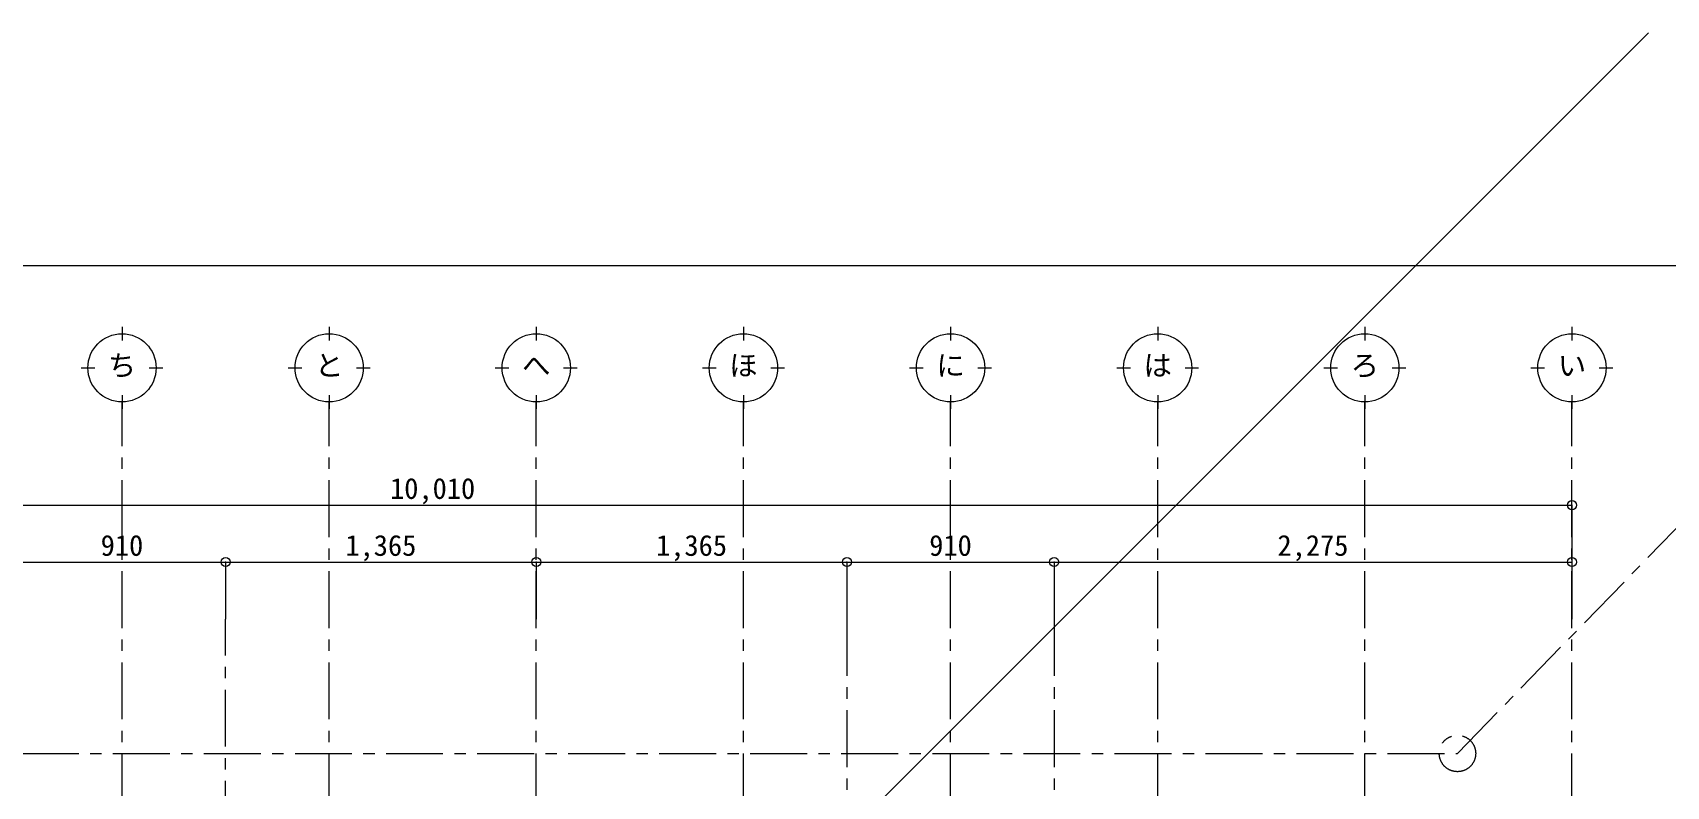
# Model space of a CAD drawing. Units: millimetres at full size, sheet at 1:50. Extents: x -16792 to 54909, y -26252 to 25759.
# Drawn here: x -1180 to 5997, y 21528 to 24838 of the extents above; entities that cross this region are included whole.
import ezdxf
from ezdxf.enums import TextEntityAlignment as Align

# ---------------------------------------------------------------- set-up
doc = ezdxf.new("R2010")
doc.units = ezdxf.units.MM
doc.header["$LTSCALE"] = 50
doc.header["$PDMODE"] = 32
doc.header["$PDSIZE"] = 40
doc.linetypes.add('CHAIN1', pattern=[8, 5, -1, 1, -1])
for name, color, linetype, lineweight in [('3-1_通り芯・通り番号', 7, 'Continuous', 13), ('3-A_文字', 7, 'Continuous', 13), ('3-F_寸法・方位', 7, 'Continuous', 13), ('F-F_図面枠（共通）', 7, 'Continuous', 13)]:
    doc.layers.add(name, color=color, linetype=linetype, lineweight=lineweight)
doc.styles.add('ＭＳ ゴシック', font='')
doc.styles.get('ＭＳ ゴシック').set_extended_font_data('MS Gothic')

msp = doc.modelspace()

# ---------------------------------------------------------------- linework, layer by layer
at = {"layer": '3-1_通り芯・通り番号'}
for p, q in [((-787.95, 23546.06), (-787.95, 23486.06)), ((122.05, 23546.06), (122.05, 23486.06)), ((1032.05, 23546.06), (1032.05, 23486.06)), ((1942.05, 23546.06), (1942.05, 23486.06)), ((2852.05, 23546.06), (2852.05, 23486.06)), ((3762.05, 23546.06), (3762.05, 23486.06)), ((4672.05, 23546.06), (4672.05, 23486.06)), ((5582.05, 23546.06), (5582.05, 23486.06)), ((-967.95, 23366.06), (-907.95, 23366.06)), ((-667.95, 23366.06), (-607.95, 23366.06)), ((-57.95, 23366.06), (2.05, 23366.06)), ((242.05, 23366.06), (302.05, 23366.06)), ((852.05, 23366.06), (912.05, 23366.06)), ((1152.05, 23366.06), (1212.05, 23366.06)), ((1762.05, 23366.06), (1822.05, 23366.06)), ((2062.05, 23366.06), (2122.05, 23366.06)), ((2672.05, 23366.06), (2732.05, 23366.06)), ((2972.05, 23366.06), (3032.05, 23366.06)), ((3582.05, 23366.06), (3642.05, 23366.06)), ((3882.05, 23366.06), (3942.05, 23366.06)), ((4492.05, 23366.06), (4552.05, 23366.06)), ((4792.05, 23366.06), (4852.05, 23366.06)), ((5402.05, 23366.06), (5462.05, 23366.06)), ((5702.05, 23366.06), (5762.05, 23366.06)), ((-787.95, 23246.06), (-787.95, 23186.06)), ((122.05, 23246.06), (122.05, 23186.06)), ((1032.05, 23246.06), (1032.05, 23186.06)), ((1942.05, 23246.06), (1942.05, 23186.06)), ((2852.05, 23246.06), (2852.05, 23186.06)), ((3762.05, 23246.06), (3762.05, 23186.06)), ((4672.05, 23246.06), (4672.05, 23186.06)), ((5582.05, 23246.06), (5582.05, 23186.06))]:
    msp.add_line(p, q, dxfattribs=at)
at = {"layer": '3-1_通り芯・通り番号', "color": 1, "linetype": 'CHAIN1', "lineweight": 9}
for p, q in [((5079.08, 21672.55), (6894.28, 23539.8)), ((-787.95, 11422.55), (-787.95, 23216.06)), ((122.05, 11422.55), (122.05, 23216.06)), ((1032.05, 11422.55), (1032.05, 23216.06)), ((1942.05, 11422.55), (1942.05, 23216.06)), ((2852.05, 11422.55), (2852.05, 23216.06)), ((3762.05, 11422.55), (3762.05, 23216.06)), ((4672.05, 11422.55), (4672.05, 23216.06)), ((5582.05, 11422.55), (5582.05, 23216.06)), ((-332.95, 18902.55), (-332.95, 22262.96)), ((2397.05, 22262.96), (2397.05, 18702.55)), ((3307.05, 22262.96), (3307.05, 17792.55)), ((-7227.95, 21672.54), (5079.08, 21672.55))]:
    msp.add_line(p, q, dxfattribs=at)
at = {"layer": '3-1_通り芯・通り番号'}
for centre in [(-787.95, 23366.06), (122.05, 23366.06), (1032.05, 23366.06), (1942.05, 23366.06), (2852.05, 23366.06), (3762.05, 23366.06), (4672.05, 23366.06), (5582.05, 23366.06)]:
    msp.add_circle(centre, 150, dxfattribs=at)
at = {"layer": '3-1_通り芯・通り番号', "color": 1, "linetype": 'CHAIN1', "lineweight": 9}
msp.add_circle((5079.08, 21672.55), 80, dxfattribs=at)
at = {"layer": '3-F_寸法・方位'}
for p, q in [((-4427.95, 22762.96), (5582.05, 22762.96)), ((5582.05, 22762.96), (5582.05, 22512.96)), ((-1242.95, 22512.96), (-332.95, 22512.96)), ((-332.95, 22512.96), (-332.95, 22262.96)), ((-332.95, 22512.96), (1032.05, 22512.96)), ((1032.05, 22512.96), (1032.05, 22262.96)), ((1032.05, 22512.96), (2397.05, 22512.96)), ((2397.05, 22512.96), (2397.05, 22262.96)), ((2397.05, 22512.96), (3307.05, 22512.96)), ((3307.05, 22512.96), (3307.05, 22262.96)), ((3307.05, 22512.96), (5582.05, 22512.96)), ((5582.05, 22512.96), (5582.05, 22262.96))]:
    msp.add_line(p, q, dxfattribs=at)
for p in [(5582.05, 22762.96), (-332.95, 22512.96), (1032.05, 22512.96), (2397.05, 22512.96), (3307.05, 22512.96), (5582.05, 22512.96)]:
    msp.add_point(p, dxfattribs=at)
at = {"layer": 'F-F_図面枠（共通）'}
for p, q in [((5917.62, 24837.95), (-8853.3, 10067.02)), ((-8505.74, 23815.61), (11294.26, 23815.61))]:
    msp.add_line(p, q, dxfattribs=at)

# ---------------------------------------------------------------- texts
at = {"layer": '3-A_文字', "style": 'ＭＳ ゴシック'}
for s, p in [('ち', (-850.45, 23303.56)), ('と', (59.55, 23303.56)), ('へ', (969.55, 23303.56)), ('ほ', (1879.55, 23303.56)), ('に', (2789.55, 23303.56)), ('は', (3699.55, 23303.56)), ('ろ', (4609.55, 23303.56)), ('い', (5519.55, 23303.56))]:
    msp.add_text(s, height=91.64, dxfattribs=at).set_placement(p, align=Align.BOTTOM_LEFT)
at = {"layer": '3-F_寸法・方位', "style": 'ＭＳ ゴシック'}
for s, p in [('10,010', (389.55, 22762.96)), ('910', (-881.7, 22512.96)), ('1,365', (193.3, 22512.96)), ('1,365', (1558.3, 22512.96)), ('910', (2758.3, 22512.96)), ('2,275', (4288.3, 22512.96))]:
    msp.add_text(s, height=91.64, dxfattribs=at).set_placement(p, align=Align.BOTTOM_LEFT)

doc.saveas('drawing.dxf')
